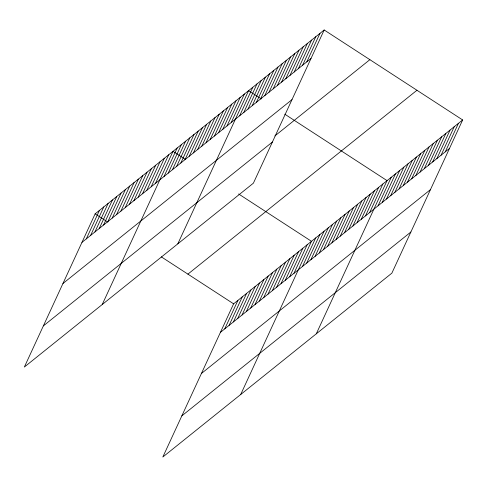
<?xml version="1.0" encoding="UTF-8"?>
<svg xmlns="http://www.w3.org/2000/svg" width="487" height="487" viewBox="0 0 487 487"><rect width="100%" height="100%" fill="white"/><g stroke="black" fill="none" stroke-linecap="round" stroke-linejoin="round"><path stroke-width="0.73" d="M324.178 29.981L95.135 213.854L24.35 367.046L253.392 183.173L324.178 29.981L462.65 119.954L391.865 273.146L162.822 457.019L233.608 303.827L462.65 119.954M86.29 238.892L99.464 210.378M90.612 235.416L103.786 206.908M94.941 231.946L108.114 203.432M99.269 228.47L112.442 199.962M103.591 225L116.764 196.486M107.919 221.524L121.093 193.016M112.247 218.054L125.421 189.54M116.57 214.578L129.749 186.071M120.898 211.108L134.071 182.595M125.226 207.632L138.399 179.125M129.554 204.156L142.728 175.649M133.876 200.687L147.05 172.173M138.205 197.211L151.378 168.703M142.533 193.741L155.706 165.227M146.855 190.265L160.028 161.757M151.183 186.795L164.356 158.281M155.511 183.319L168.685 154.811M102.227 304.527L173.013 151.335L185.705 159.584M164.034 176.477L177.207 147.963M168.234 173.104L181.407 144.596M172.435 169.732L185.608 141.224M176.635 166.365L189.808 137.851M180.829 162.993L194.009 134.479M185.03 159.62L198.203 131.113M189.23 156.248L202.403 127.74M193.43 152.881L206.604 124.368M197.631 149.509L210.804 120.995M201.825 146.137L215.004 117.629M206.025 142.764L219.199 114.256M210.226 139.392L223.399 110.884M214.426 136.025L227.599 107.511M218.626 132.653L231.8 104.139M222.821 129.28L236 100.772M227.021 125.908L240.194 97.4M231.222 122.541L244.395 94.028M177.81 243.853L248.595 90.655L261.288 98.904M239.622 115.796L252.796 87.289M243.817 112.424L256.99 83.916M248.017 109.058L261.19 80.544M252.217 105.685L265.391 77.171M256.418 102.313L269.591 73.805M260.618 98.94L273.791 70.432M264.812 95.574L277.986 67.06M269.013 92.201L282.186 63.687M273.213 88.829L286.386 60.321M277.413 85.456L290.587 56.949M281.614 82.084L294.787 53.576M285.808 78.717L298.981 50.204M290.008 75.345L303.182 46.831M294.209 71.973L307.382 43.465M298.409 68.6L311.583 40.092M302.61 65.234L315.783 36.72M306.804 61.861L319.977 33.347M224.757 328.865L237.93 300.357M229.085 325.395L242.258 296.881M233.413 321.919L246.586 293.411M237.735 318.443L250.915 289.935M242.063 314.973L255.237 286.459M246.392 311.497L259.565 282.99M250.72 308.028L263.893 279.514M255.042 304.552L268.215 276.044M259.37 301.082L272.543 272.568M263.698 297.606L276.872 269.098M268.02 294.136L281.194 265.622M272.349 290.66L285.522 262.152M276.677 287.19L289.85 258.676M280.999 283.714L294.178 255.206M285.327 280.238L298.501 251.73M289.655 276.768L302.829 248.254M293.984 273.292L307.157 244.784M240.694 394.507L311.479 241.308L238.624 193.972M302.506 266.45L315.679 237.942M306.707 263.077L319.88 234.57M310.907 259.711L324.08 231.197M315.101 256.339L328.275 227.825M319.302 252.966L332.475 224.458M323.502 249.594L336.675 221.086M327.702 246.221L340.876 217.713M331.903 242.855L345.076 214.341M336.097 239.482L349.27 210.968M340.297 236.11L353.471 207.602M344.498 232.737L357.671 204.23M348.698 229.371L361.871 200.857M352.898 225.998L366.072 197.485M357.093 222.626L370.266 194.118M361.293 219.253L374.466 190.746M365.493 215.887L378.667 187.373M369.694 212.515L382.867 184.001M316.282 333.826L387.068 180.634L284.767 114.165M378.089 205.77L391.262 177.262M382.289 202.403L395.462 173.889M386.489 199.031L399.663 170.517M390.69 195.658L403.863 167.151M394.89 192.286L408.063 163.778M399.084 188.913L412.258 160.406M403.285 185.547L416.458 157.033M407.485 182.175L420.658 153.661M411.685 178.802L424.859 150.294M415.886 175.43L429.059 146.922M420.08 172.063L433.253 143.549M424.28 168.691L437.454 140.177M428.481 165.318L441.654 136.81M432.681 161.946L445.855 133.438M436.882 158.579L450.055 130.066M441.076 155.207L454.249 126.693M445.276 151.834L458.45 123.327M81.962 242.362L311.004 58.489M62.951 283.507L291.993 99.634M274.869 135.94L369.877 59.67M43.361 325.9L272.403 142.027M187.909 274.138L416.957 90.259M220.434 332.341L449.477 148.462M201.423 373.486L430.465 189.607M181.834 415.874L410.876 232.001M95.135 213.854L107.828 222.102M161.355 256.88L233.608 303.827"/></g></svg>
